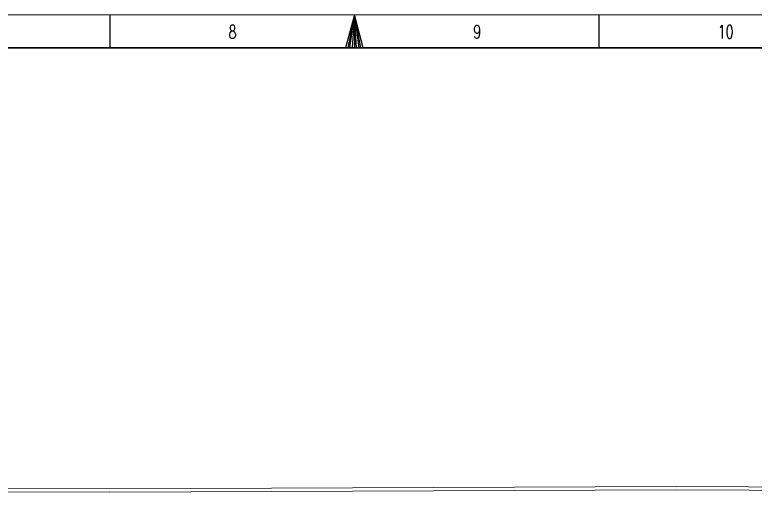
# Model space of a CAD drawing. Header units: inches. Extents: x 19 to 689223, y 34 to 210034.
# Drawn here: x 122746 to 178947, y 173214 to 210034 of the extents above; entities that cross this region are included whole.
import ezdxf

# ---------------------------------------------------------------- set-up
doc = ezdxf.new("R2010")
doc.units = ezdxf.units.IN
doc.header["$MEASUREMENT"] = 0
doc.layers.add('Layout', color=6, linetype='Continuous', lineweight=20)
doc.styles.add('TEG BORDER', font='txt_qlt.shx', dxfattribs={"width": 0.7, "bigfont": 'hztxt.shx'})

msp = doc.modelspace()

# ---------------------------------------------------------------- linework, layer by layer
for p, q in [((129956.347, 210034.1456), (129956.347, 207534.1456)), ((148518.847, 210034.1456), (148518.847, 207534.1456)), ((167081.347, 210034.1456), (167081.347, 207534.1456))]:
    msp.add_line(p, q)
at = {"linetype": 'Continuous'}
msp.add_line((244518.847, 207534.1456), (2518.847, 207534.1456), dxfattribs=at)
at = {"color": 5, "lineweight": 15}
msp.add_lwpolyline([(18.847, 210034.1456), (297018.847, 210034.1456), (297018.847, 34.1456), (18.847, 34.1456)], close=True, dxfattribs=at)
msp.add_lwpolyline([(148518.847, 210034.1456), (147848.9741, 207534.1456), (149188.72, 207534.1456), (148518.847, 210034.1456), (148016.4423, 207534.1456), (148183.9105, 207534.1456), (148518.847, 210034.1456), (148351.3788, 207534.1456), (148686.3153, 207534.1456), (148518.847, 210034.1456), (148853.7835, 207534.1456), (149021.2518, 207534.1456), (148518.847, 210034.1456)])
msp.add_lwpolyline([(2518.847, 207534.1456), (294518.847, 207534.1456), (294518.847, 2534.1456), (2518.847, 2534.1456)], close=True)
at = {"layer": 'Layout', "color": 9}
msp.add_lwpolyline([(17654.3147, 87516.0174), (12136.916, 174089.9467), (129957.3711, 174076.1876), (172948.223, 174248.0035), (205942.8599, 174089.9467), (207357.8871, 184355.9674), (225230.4191, 179453.2229), (223051.731, 121364.5154), (222708.7632, 109024.367), (222399.4696, 102906.7999), (222083.522, 91053.0903), (221256.1633, 59990.4781), (220848.7839, 44580.0281), (205259.2449, 44722.5272), (116136.2591, 44437.918), (85603.6164, 44710.4978), (51853.0531, 45180.9771), (9673.5735, 43892.1858), (18774.7845, 67396.7507)], close=True, dxfattribs=at)
msp.add_lwpolyline([(17903.8723, 87530.9185), (12403.3578, 173839.9156), (129957.856, 173826.1875), (172948.1238, 173998.0012), (206160.6204, 173838.9007), (207566.6262, 184039.471), (224973.1671, 179264.5559), (222801.8612, 121372.6733), (222458.9387, 109034.1528), (222149.6378, 102916.4435), (221833.6108, 91059.7514), (221006.2519, 59997.1346), (220605.3644, 44832.2636), (205259.9882, 44972.5308), (116136.9759, 44687.9216), (85606.4746, 44960.4823), (51850.9768, 45431.0303), (10042.8778, 44153.5866), (19027.3975, 67356.7874), (17903.8723, 87530.9185)], dxfattribs=at)

# ---------------------------------------------------------------- texts
at = {"char_height": 1000, "width": 1000, "attachment_point": 1, "style": 'TEG BORDER'}
for s, insert in [('8', (138979.7939, 209237.4809)), ('9', (157542.2939, 209237.4809)), ('10', (176104.7939, 209237.4809))]:
    msp.add_mtext(s, dxfattribs=dict(at, insert=insert))

doc.saveas('drawing.dxf')
